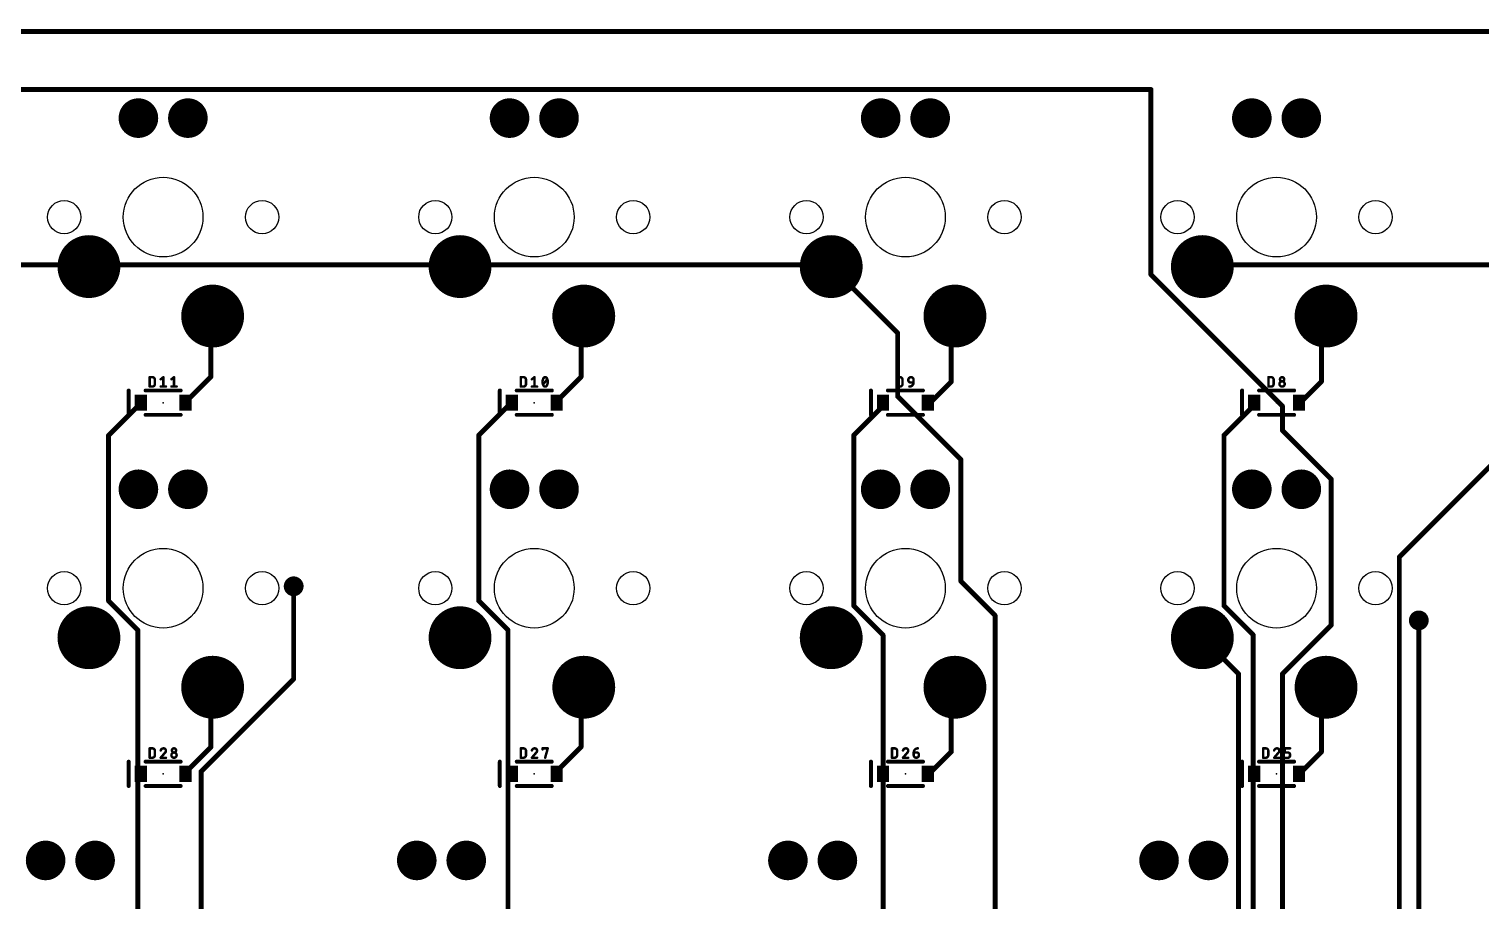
# Model space of a CAD drawing. Extents: x -10 to 314, y -10 to 86.
# Drawn here: x 107.4 to 181.9, y 41.1 to 85.9 of the extents above; entities that cross this region are included whole.
import ezdxf

# ---------------------------------------------------------------- set-up
doc = ezdxf.new("R2010")
doc.units = 0
for name, color, linetype in [('1', 12, 'CONTINUOUS'), ('17', 110, 'CONTINUOUS'), ('18', 110, 'CONTINUOUS'), ('20', 31, 'CONTINUOUS'), ('21', 253, 'CONTINUOUS'), ('23', 53, 'CONTINUOUS'), ('25', 253, 'CONTINUOUS')]:
    doc.layers.add(name, color=color, linetype=linetype)

# ---------------------------------------------------------------- blocks, each defined once
blk = doc.blocks.new('RECT')
blk.add_solid([(-0.5, -0.5), (0.5, -0.5), (-0.5, 0.5), (0.5, 0.5)])
blk = doc.blocks.new('ROUNDP')
at = {"const_width": 0.5}
blk.add_lwpolyline([(0, -0.25, 1), (0, 0.25, 1), (0, -0.25)], format="xyb", dxfattribs=at)
blk = doc.blocks.new('ROUNDV')
at = {"const_width": 0.5}
blk.add_lwpolyline([(0, -0.25, 1), (0, 0.25, 1), (0, -0.25)], format="xyb", dxfattribs=at)

msp = doc.modelspace()

# ---------------------------------------------------------------- linework, layer by layer
at = {"layer": '1', "const_width": 0.254}
for points in [[(-4.7625, 85.725), (309.5625, 85.725)], [(165, 82.75), (13.5, 82.75)], [(165, 73.25), (165, 82.75)], [(91.5, 73.75), (110.25, 73.75)], [(110.25, 73.75), (110.49, 73.66)], [(110.5, 73.75), (110.49, 73.66)], [(129.5, 73.75), (110.5, 73.75)], [(129.5, 73.75), (129.54, 73.66)], [(129.75, 73.75), (129.54, 73.66)], [(148.5, 73.75), (129.75, 73.75)], [(148.5, 73.75), (148.59, 73.66)], [(148.59, 73.66), (152, 70.25)], [(167.75, 73.75), (167.64, 73.66)], [(186.5, 73.75), (167.75, 73.75)], [(177.75, 58.75), (193, 74)], [(171.75, 66.5), (165, 73.25)], [(116.75, 71), (116.84, 71.12)], [(116.75, 71), (116.75, 68)], [(135.75, 71), (135.89, 71.12)], [(135.75, 71), (135.75, 68)], [(154.75, 71), (154.94, 71.12)], [(154.75, 71), (154.75, 67.75)], [(173.75, 71), (173.99, 71.12)], [(173.75, 71), (173.75, 67.75)], [(152, 70.25), (152, 67)], [(116.75, 68), (115.5, 66.75)], [(135.75, 68), (134.5, 66.75)], [(154.75, 67.75), (153.75, 66.75)], [(173.75, 67.75), (172.75, 66.75)], [(152, 67), (155.25, 63.75)], [(111.5, 65), (113, 66.5)], [(113, 66.5), (113.15, 66.675)], [(115.5, 66.75), (115.45, 66.675)], [(130.5, 65), (132, 66.5)], [(132, 66.5), (132.2, 66.675)], [(134.5, 66.75), (134.5, 66.675)], [(149.75, 65), (151.25, 66.5)], [(151.25, 66.5), (151.25, 66.675)], [(153.75, 66.75), (153.55, 66.675)], [(168.75, 65), (170.25, 66.5)], [(170.25, 66.5), (170.3, 66.675)], [(171.75, 65.25), (171.75, 66.5)], [(172.75, 66.75), (172.6, 66.675)], [(111.5, 56.5), (111.5, 65)], [(130.5, 56.5), (130.5, 65)], [(149.75, 56.25), (149.75, 65)], [(168.75, 56.25), (168.75, 65)], [(174.25, 62.75), (171.75, 65.25)], [(155.25, 63.75), (155.25, 57.5)], [(174.25, 55.25), (174.25, 62.75)], [(177.75, 39.25), (177.75, 58.75)], [(155.25, 57.5), (157, 55.75)], [(121, 57.25), (121, 52.5)], [(113, 55), (111.5, 56.5)], [(132, 55), (130.5, 56.5)], [(151.25, 54.75), (149.75, 56.25)], [(170.25, 54.75), (168.75, 56.25)], [(157, 55.75), (157, 29.75)], [(171.75, 52.75), (174.25, 55.25)], [(178.75, 35.5), (178.75, 55.5)], [(113, 47.75), (113, 55)], [(132, 47.75), (132, 55)], [(151.25, 47.625), (151.25, 54.75)], [(167.64, 54.61), (169.5, 52.75)], [(170.25, 47.75), (170.25, 54.75)], [(121, 52.5), (116.25, 47.75)], [(116.75, 52), (116.84, 52.07)], [(135.75, 52), (135.89, 52.07)], [(154.75, 52), (154.94, 52.07)], [(169.5, 52.75), (169.5, 37.5)], [(171.75, 40), (171.75, 52.75)], [(173.75, 52), (173.99, 52.07)], [(116.75, 52), (116.75, 49)], [(135.75, 52), (135.75, 49)], [(154.75, 52), (154.75, 48.75)], [(173.75, 52), (173.75, 48.75)], [(116.75, 49), (115.5, 47.75)], [(135.75, 49), (134.5, 47.75)], [(154.75, 48.75), (153.75, 47.75)], [(173.75, 48.75), (172.75, 47.75)], [(113, 47.75), (113.15, 47.625)], [(113, 47.5), (113.15, 47.625)], [(115.5, 47.75), (115.45, 47.625)], [(116.25, 47.75), (116.25, 22.75)], [(132, 47.75), (132.2, 47.625)], [(132, 47.5), (132.2, 47.625)], [(134.5, 47.75), (134.5, 47.625)], [(151.25, 47.625), (151.25, 38.25)], [(153.75, 47.75), (153.55, 47.625)], [(170.25, 47.75), (170.3, 47.625)], [(170.25, 47.5), (170.3, 47.625)], [(172.75, 47.75), (172.6, 47.625)], [(113, 47.5), (113, 38)], [(132, 47.5), (132, 38)], [(170.25, 37), (170.25, 47.5)]]:
    msp.add_lwpolyline(points, dxfattribs=at)
at = {"layer": '1', "const_width": 0.127}
for points in [[(165.0635, 82.75, 1), (164.9365, 82.75)], [(165, 82.6865, 1), (165, 82.8135)], [(110.2723, 73.8095, 1), (110.2277, 73.6905)], [(110.25, 73.6865, 1), (110.25, 73.8135)], [(110.5, 73.8135, 1), (110.5, 73.6865)], [(110.5631, 73.743, 1), (110.4369, 73.757)], [(110.4677, 73.6005, 1), (110.5123, 73.7195)], [(129.558, 73.7758, 1), (129.442, 73.7242)], [(129.515, 73.7184, 1), (129.565, 73.6016)], [(129.5, 73.6865, 1), (129.5, 73.8135)], [(129.75, 73.8135, 1), (129.75, 73.6865)], [(129.775, 73.6916, 1), (129.725, 73.8084)], [(148.5449, 73.7949, 1), (148.4551, 73.7051)], [(148.5, 73.6865, 1), (148.5, 73.8135)], [(148.6349, 73.7049, 1), (148.5451, 73.6151)], [(167.75, 73.8135, 1), (167.75, 73.6865)], [(167.7902, 73.7009, 1), (167.7098, 73.7991)], [(110.4269, 73.667, 1), (110.5531, 73.653)], [(129.482, 73.6342, 1), (129.598, 73.6858)], [(148.5451, 73.6151, 1), (148.6349, 73.7049)], [(165.0449, 73.2949, 1), (164.9551, 73.2051)], [(164.9365, 73.25, 1), (165.0635, 73.25)], [(167.5998, 73.7091, 1), (167.6802, 73.6109)], [(116.8135, 71, 1), (116.6865, 71)], [(116.6992, 71.0381, 1), (116.8008, 70.9619)], [(116.8908, 71.0819, 1), (116.7892, 71.1581)], [(135.8135, 71, 1), (135.6865, 71)], [(135.7087, 71.0482, 1), (135.7913, 70.9518)], [(135.9313, 71.0718, 1), (135.8487, 71.1682)], [(154.8135, 71, 1), (154.6865, 71)], [(154.7161, 71.0537, 1), (154.7839, 70.9463)], [(154.9739, 71.0663, 1), (154.9061, 71.1737)], [(173.8135, 71, 1), (173.6865, 71)], [(173.7216, 71.0568, 1), (173.7784, 70.9432)], [(174.0184, 71.0632, 1), (173.9616, 71.1768)], [(152.0635, 70.25, 1), (151.9365, 70.25)], [(151.9551, 70.2051, 1), (152.0449, 70.2949)], [(116.6865, 68, 1), (116.8135, 68)], [(116.7949, 67.9551, 1), (116.7051, 68.0449)], [(135.6865, 68, 1), (135.8135, 68)], [(135.7949, 67.9551, 1), (135.7051, 68.0449)], [(154.7949, 67.7051, 1), (154.7051, 67.7949)], [(173.7949, 67.7051, 1), (173.7051, 67.7949)], [(152.0449, 67.0449, 1), (151.9551, 66.9551)], [(154.6865, 67.75, 1), (154.8135, 67.75)], [(173.6865, 67.75, 1), (173.8135, 67.75)], [(112.9518, 66.5413, 1), (113.0482, 66.4587)], [(113.0449, 66.4551, 1), (112.9551, 66.5449)], [(113.1982, 66.6337, 1), (113.1018, 66.7163)], [(115.3972, 66.7102, 1), (115.5028, 66.6398)], [(115.4551, 66.7949, 1), (115.5449, 66.7051)], [(115.5528, 66.7148, 1), (115.4472, 66.7852)], [(131.9582, 66.5478, 1), (132.0418, 66.4522)], [(132.0449, 66.4551, 1), (131.9551, 66.5449)], [(132.2418, 66.6272, 1), (132.1582, 66.7228)], [(134.5635, 66.75, 1), (134.4365, 66.75)], [(134.4551, 66.7949, 1), (134.5449, 66.7051)], [(134.4365, 66.675, 1), (134.5635, 66.675)], [(151.3135, 66.675, 1), (151.1865, 66.675)], [(151.1865, 66.5, 1), (151.3135, 66.5)], [(151.2949, 66.4551, 1), (151.2051, 66.5449)], [(151.9365, 67, 1), (152.0635, 67)], [(153.5277, 66.7345, 1), (153.5723, 66.6155)], [(153.7051, 66.7949, 1), (153.7949, 66.7051)], [(153.7723, 66.6905, 1), (153.7277, 66.8095)], [(170.1889, 66.5174, 1), (170.3111, 66.4826)], [(170.2949, 66.4551, 1), (170.2051, 66.5449)], [(170.3611, 66.6576, 1), (170.2389, 66.6924)], [(171.8135, 66.5, 1), (171.6865, 66.5)], [(171.7051, 66.4551, 1), (171.7949, 66.5449)], [(172.5716, 66.7318, 1), (172.6284, 66.6182)], [(172.7051, 66.7949, 1), (172.7949, 66.7051)], [(172.7784, 66.6932, 1), (172.7216, 66.8068)], [(111.5635, 65, 1), (111.4365, 65)], [(111.4551, 65.0449, 1), (111.5449, 64.9551)], [(130.5635, 65, 1), (130.4365, 65)], [(130.4551, 65.0449, 1), (130.5449, 64.9551)], [(149.8135, 65, 1), (149.6865, 65)], [(149.7051, 65.0449, 1), (149.7949, 64.9551)], [(168.8135, 65, 1), (168.6865, 65)], [(168.7051, 65.0449, 1), (168.7949, 64.9551)], [(171.7949, 65.2949, 1), (171.7051, 65.2051)], [(171.6865, 65.25, 1), (171.8135, 65.25)], [(155.3135, 63.75, 1), (155.1865, 63.75)], [(155.2051, 63.7051, 1), (155.2949, 63.7949)], [(174.3135, 62.75, 1), (174.1865, 62.75)], [(174.2051, 62.7051, 1), (174.2949, 62.7949)], [(177.8135, 58.75, 1), (177.6865, 58.75)], [(177.7051, 58.7949, 1), (177.7949, 58.7051)], [(155.2949, 57.5449, 1), (155.2051, 57.4551)], [(155.1865, 57.5, 1), (155.3135, 57.5)], [(121.0635, 57.25, 1), (120.9365, 57.25)], [(111.5449, 56.5449, 1), (111.4551, 56.4551)], [(111.4365, 56.5, 1), (111.5635, 56.5)], [(130.5449, 56.5449, 1), (130.4551, 56.4551)], [(130.4365, 56.5, 1), (130.5635, 56.5)], [(149.7949, 56.2949, 1), (149.7051, 56.2051)], [(149.6865, 56.25, 1), (149.8135, 56.25)], [(168.7949, 56.2949, 1), (168.7051, 56.2051)], [(168.6865, 56.25, 1), (168.8135, 56.25)], [(157.0635, 55.75, 1), (156.9365, 55.75)], [(156.9551, 55.7051, 1), (157.0449, 55.7949)], [(174.1865, 55.25, 1), (174.3135, 55.25)], [(174.2949, 55.2051, 1), (174.2051, 55.2949)], [(178.8135, 55.5, 1), (178.6865, 55.5)], [(113.0635, 55, 1), (112.9365, 55)], [(112.9551, 54.9551, 1), (113.0449, 55.0449)], [(132.0635, 55, 1), (131.9365, 55)], [(131.9551, 54.9551, 1), (132.0449, 55.0449)], [(151.3135, 54.75, 1), (151.1865, 54.75)], [(151.2051, 54.7051, 1), (151.2949, 54.7949)], [(167.6849, 54.6549, 1), (167.5951, 54.5651)], [(170.3135, 54.75, 1), (170.1865, 54.75)], [(170.2051, 54.7051, 1), (170.2949, 54.7949)], [(116.879, 52.0199, 1), (116.801, 52.1201)], [(120.9365, 52.5, 1), (121.0635, 52.5)], [(121.0449, 52.4551, 1), (120.9551, 52.5449)], [(135.9184, 52.0132, 1), (135.8616, 52.1268)], [(154.962, 52.0104, 1), (154.918, 52.1296)], [(169.5635, 52.75, 1), (169.4365, 52.75)], [(169.4551, 52.7051, 1), (169.5449, 52.7949)], [(171.8135, 52.75, 1), (171.6865, 52.75)], [(171.7051, 52.7949, 1), (171.7949, 52.7051)], [(174.0078, 52.009, 1), (173.9722, 52.131)], [(116.8135, 52, 1), (116.6865, 52)], [(116.711, 52.0501, 1), (116.789, 51.9499)], [(135.8135, 52, 1), (135.6865, 52)], [(135.7216, 52.0568, 1), (135.7784, 51.9432)], [(154.8135, 52, 1), (154.6865, 52)], [(154.728, 52.0596, 1), (154.772, 51.9404)], [(173.8135, 52, 1), (173.6865, 52)], [(173.7322, 52.061, 1), (173.7678, 51.939)], [(116.6865, 49, 1), (116.8135, 49)], [(116.7949, 48.9551, 1), (116.7051, 49.0449)], [(135.6865, 49, 1), (135.8135, 49)], [(135.7949, 48.9551, 1), (135.7051, 49.0449)], [(154.6865, 48.75, 1), (154.8135, 48.75)], [(154.7949, 48.7051, 1), (154.7051, 48.7949)], [(173.6865, 48.75, 1), (173.8135, 48.75)], [(173.7949, 48.7051, 1), (173.7051, 48.7949)], [(113.0407, 47.7988, 1), (112.9593, 47.7012)], [(112.9365, 47.75, 1), (113.0635, 47.75)], [(113.1907, 47.5762, 1), (113.1093, 47.6738)], [(113.1093, 47.5762, 1), (113.1907, 47.6738)], [(115.391, 47.6486, 1), (115.509, 47.6014)], [(115.4551, 47.7949, 1), (115.5449, 47.7051)], [(115.559, 47.7264, 1), (115.441, 47.7736)], [(116.3135, 47.75, 1), (116.1865, 47.75)], [(116.2051, 47.7949, 1), (116.2949, 47.7051)], [(132.0337, 47.8038, 1), (131.9663, 47.6962)], [(131.9365, 47.75, 1), (132.0635, 47.75)], [(132.2337, 47.5712, 1), (132.1663, 47.6788)], [(132.1663, 47.5712, 1), (132.2337, 47.6788)], [(134.5635, 47.75, 1), (134.4365, 47.75)], [(134.4551, 47.7949, 1), (134.5449, 47.7051)], [(151.3135, 47.625, 1), (151.1865, 47.625)], [(153.5163, 47.6788, 1), (153.5837, 47.5712)], [(153.7051, 47.7949, 1), (153.7949, 47.7051)], [(153.7837, 47.6962, 1), (153.7163, 47.8038)], [(170.309, 47.7736, 1), (170.191, 47.7264)], [(170.1865, 47.75, 1), (170.3135, 47.75)], [(170.359, 47.6014, 1), (170.241, 47.6486)], [(170.241, 47.6014, 1), (170.359, 47.6486)], [(172.5593, 47.6738, 1), (172.6407, 47.5762)], [(172.7051, 47.7949, 1), (172.7949, 47.7051)], [(172.7907, 47.7012, 1), (172.7093, 47.7988)], [(113.0635, 47.5, 1), (112.9365, 47.5)], [(112.9593, 47.5488, 1), (113.0407, 47.4512)], [(132.0635, 47.5, 1), (131.9365, 47.5)], [(131.9663, 47.5538, 1), (132.0337, 47.4462)], [(134.4365, 47.625, 1), (134.5635, 47.625)], [(151.1865, 47.625, 1), (151.3135, 47.625)], [(170.3135, 47.5, 1), (170.1865, 47.5)], [(170.191, 47.5236, 1), (170.309, 47.4764)]]:
    msp.add_lwpolyline(points, format="xyb", dxfattribs=at)
at = {"layer": '20', "const_width": 0.1524}
msp.add_lwpolyline([(309.5625, 85.725), (-4.7625, 85.725)], dxfattribs=at)
at = {"layer": '20'}
for centre, radius in [((114.3, 76.2), 2.0447), ((133.35, 76.2), 2.0447), ((152.4, 76.2), 2.0447), ((171.45, 76.2), 2.0447), ((109.22, 76.2), 0.8534), ((119.38, 76.2), 0.8534), ((128.27, 76.2), 0.8534), ((138.43, 76.2), 0.8534), ((147.32, 76.2), 0.8534), ((157.48, 76.2), 0.8534), ((166.37, 76.2), 0.8534), ((176.53, 76.2), 0.8534), ((114.3, 57.15), 2.0447), ((133.35, 57.15), 2.0447), ((152.4, 57.15), 2.0447), ((171.45, 57.15), 2.0447), ((109.22, 57.15), 0.8534), ((119.38, 57.15), 0.8534), ((128.27, 57.15), 0.8534), ((138.43, 57.15), 0.8534), ((147.32, 57.15), 0.8534), ((157.48, 57.15), 0.8534), ((166.37, 57.15), 0.8534), ((176.53, 57.15), 0.8534)]:
    msp.add_circle(centre, radius, dxfattribs=at)
at = {"layer": '21', "const_width": 0.2032}
for points in [[(112.53, 67.3), (112.53, 66.05)], [(113.4, 67.3), (115.2, 67.3)], [(131.58, 67.3), (131.58, 66.05)], [(132.45, 67.3), (134.25, 67.3)], [(150.63, 67.3), (150.63, 66.05)], [(151.5, 67.3), (153.3, 67.3)], [(169.68, 67.3), (169.68, 66.05)], [(170.55, 67.3), (172.35, 67.3)], [(113.4, 66.05), (115.2, 66.05)], [(132.45, 66.05), (134.25, 66.05)], [(151.5, 66.05), (153.3, 66.05)], [(170.55, 66.05), (172.35, 66.05)], [(112.53, 48.25), (112.53, 47)], [(113.4, 48.25), (115.2, 48.25)], [(131.58, 48.25), (131.58, 47)], [(132.45, 48.25), (134.25, 48.25)], [(150.63, 48.25), (150.63, 47)], [(151.5, 48.25), (153.3, 48.25)], [(169.68, 48.25), (169.68, 47)], [(170.55, 48.25), (172.35, 48.25)], [(113.4, 47), (115.2, 47)], [(132.45, 47), (134.25, 47)], [(151.5, 47), (153.3, 47)], [(170.55, 47), (172.35, 47)]]:
    msp.add_lwpolyline(points, dxfattribs=at)
at = {"layer": '21', "const_width": 0.1016}
for points in [[(112.5808, 67.3, 1), (112.4792, 67.3)], [(113.4, 67.3508, 1), (113.4, 67.2492)], [(115.2, 67.2492, 1), (115.2, 67.3508)], [(131.6308, 67.3, 1), (131.5292, 67.3)], [(132.45, 67.3508, 1), (132.45, 67.2492)], [(134.25, 67.2492, 1), (134.25, 67.3508)], [(150.6808, 67.3, 1), (150.5792, 67.3)], [(151.5, 67.3508, 1), (151.5, 67.2492)], [(153.3, 67.2492, 1), (153.3, 67.3508)], [(169.7308, 67.3, 1), (169.6292, 67.3)], [(170.55, 67.3508, 1), (170.55, 67.2492)], [(172.35, 67.2492, 1), (172.35, 67.3508)], [(112.4792, 66.05, 1), (112.5808, 66.05)], [(113.4, 66.1008, 1), (113.4, 65.9992)], [(115.2, 65.9992, 1), (115.2, 66.1008)], [(131.5292, 66.05, 1), (131.6308, 66.05)], [(132.45, 66.1008, 1), (132.45, 65.9992)], [(134.25, 65.9992, 1), (134.25, 66.1008)], [(150.5792, 66.05, 1), (150.6808, 66.05)], [(151.5, 66.1008, 1), (151.5, 65.9992)], [(153.3, 65.9992, 1), (153.3, 66.1008)], [(169.6292, 66.05, 1), (169.7308, 66.05)], [(170.55, 66.1008, 1), (170.55, 65.9992)], [(172.35, 65.9992, 1), (172.35, 66.1008)], [(112.5808, 48.25, 1), (112.4792, 48.25)], [(113.4, 48.3008, 1), (113.4, 48.1992)], [(115.2, 48.1992, 1), (115.2, 48.3008)], [(131.6308, 48.25, 1), (131.5292, 48.25)], [(132.45, 48.3008, 1), (132.45, 48.1992)], [(134.25, 48.1992, 1), (134.25, 48.3008)], [(150.6808, 48.25, 1), (150.5792, 48.25)], [(151.5, 48.3008, 1), (151.5, 48.1992)], [(153.3, 48.1992, 1), (153.3, 48.3008)], [(169.7308, 48.25, 1), (169.6292, 48.25)], [(170.55, 48.3008, 1), (170.55, 48.1992)], [(172.35, 48.1992, 1), (172.35, 48.3008)], [(112.4792, 47, 1), (112.5808, 47)], [(113.4, 47.0508, 1), (113.4, 46.9492)], [(115.2, 46.9492, 1), (115.2, 47.0508)], [(131.5292, 47, 1), (131.6308, 47)], [(132.45, 47.0508, 1), (132.45, 46.9492)], [(134.25, 46.9492, 1), (134.25, 47.0508)], [(150.5792, 47, 1), (150.6808, 47)], [(151.5, 47.0508, 1), (151.5, 46.9492)], [(153.3, 46.9492, 1), (153.3, 47.0508)], [(169.6292, 47, 1), (169.7308, 47)], [(170.55, 47.0508, 1), (170.55, 46.9492)], [(172.35, 46.9492, 1), (172.35, 47.0508)]]:
    msp.add_lwpolyline(points, format="xyb", dxfattribs=at)
at = {"layer": '23'}
for p in [(114.3, 66.675), (133.35, 66.675), (152.4, 66.675), (171.45, 66.675), (114.3, 47.625), (133.35, 47.625), (152.4, 47.625), (171.45, 47.625)]:
    msp.add_point(p, dxfattribs=at)
at = {"layer": '25', "const_width": 0.127}
for points in [[(113.6082, 67.5005), (113.6082, 67.9831)], [(113.6082, 67.9831), (113.7422, 67.9831)], [(113.8763, 67.849), (113.8763, 67.6346)], [(114.1751, 67.8759), (114.3091, 67.9831)], [(114.3091, 67.9831), (114.3091, 67.5005)], [(114.7237, 67.8759), (114.8578, 67.9831)], [(114.8578, 67.9831), (114.8578, 67.5005)], [(132.6582, 67.5005), (132.6582, 67.9831)], [(132.6582, 67.9831), (132.7922, 67.9831)], [(132.9263, 67.849), (132.9263, 67.6346)], [(133.2251, 67.8759), (133.3591, 67.9831)], [(133.3591, 67.9831), (133.3591, 67.5005)], [(133.8005, 67.6077), (134.015, 67.8759)], [(151.9825, 67.5005), (151.9825, 67.9831)], [(151.9825, 67.9831), (152.1165, 67.9831)], [(152.2506, 67.849), (152.2506, 67.6346)], [(152.5494, 67.8222), (152.5494, 67.849)], [(152.8175, 67.849), (152.8175, 67.715)], [(171.0325, 67.5005), (171.0325, 67.9831)], [(171.0325, 67.9831), (171.1665, 67.9831)], [(171.3006, 67.849), (171.3006, 67.6346)], [(113.7422, 67.5005), (113.6082, 67.5005)], [(114.1751, 67.5005), (114.4432, 67.5005)], [(114.7237, 67.5005), (114.9918, 67.5005)], [(132.7922, 67.5005), (132.6582, 67.5005)], [(133.2251, 67.5005), (133.4932, 67.5005)], [(152.1165, 67.5005), (151.9825, 67.5005)], [(152.8175, 67.715), (152.6567, 67.715)], [(171.1665, 67.5005), (171.0325, 67.5005)], [(113.6082, 48.4505), (113.6082, 48.9331)], [(113.6082, 48.9331), (113.7422, 48.9331)], [(113.7422, 48.4505), (113.6082, 48.4505)], [(113.8763, 48.799), (113.8763, 48.5846)], [(114.403, 48.7186), (114.1751, 48.4505)], [(114.1751, 48.4505), (114.4432, 48.4505)], [(132.6582, 48.4505), (132.6582, 48.9331)], [(132.6582, 48.9331), (132.7922, 48.9331)], [(132.7922, 48.4505), (132.6582, 48.4505)], [(132.9263, 48.799), (132.9263, 48.5846)], [(133.453, 48.7186), (133.2251, 48.4505)], [(133.2251, 48.4505), (133.4932, 48.4505)], [(133.7737, 48.8795), (133.7737, 48.9331)], [(133.7737, 48.9331), (134.0418, 48.9331)], [(134.0418, 48.9331), (133.9078, 48.4505)], [(151.7082, 48.4505), (151.7082, 48.9331)], [(151.7082, 48.9331), (151.8422, 48.9331)], [(151.8422, 48.4505), (151.7082, 48.4505)], [(151.9763, 48.799), (151.9763, 48.5846)], [(152.503, 48.7186), (152.2751, 48.4505)], [(152.2751, 48.4505), (152.5432, 48.4505)], [(152.8237, 48.7186), (152.9846, 48.7186)], [(152.8237, 48.5846), (152.8237, 48.7186)], [(153.0918, 48.6114), (153.0918, 48.5846)], [(170.7582, 48.4505), (170.7582, 48.9331)], [(170.7582, 48.9331), (170.8922, 48.9331)], [(170.8922, 48.4505), (170.7582, 48.4505)], [(171.0263, 48.799), (171.0263, 48.5846)], [(171.553, 48.7186), (171.3251, 48.4505)], [(171.3251, 48.4505), (171.5932, 48.4505)], [(171.8737, 48.7186), (171.8737, 48.9331)], [(171.8737, 48.9331), (172.1418, 48.9331)], [(172.0346, 48.7186), (171.8737, 48.7186)], [(171.8737, 48.4505), (172.0346, 48.4505)], [(172.1418, 48.5577), (172.1418, 48.6114)]]:
    msp.add_lwpolyline(points, dxfattribs=at)
at = {"layer": '25'}
for points, const_width in [([(113.6399, 67.9831, 1), (113.5764, 67.9831)], 0.0635), ([(113.6082, 68.0149, 1), (113.6082, 67.9514)], 0.0635), ([(113.8763, 67.849, 0.4142), (113.7422, 67.9831)], 0.127), ([(113.7422, 68.0149, 1), (113.7422, 67.9514)], 0.0635), ([(113.7422, 67.9514, 1), (113.7422, 68.0149)], 0.0635), ([(113.908, 67.849, 1), (113.8445, 67.849)], 0.0635), ([(113.8445, 67.849, 1), (113.908, 67.849)], 0.0635), ([(114.1553, 67.9006, 1), (114.1949, 67.8511)], 0.0635), ([(114.3409, 67.9831, 1), (114.2774, 67.9831)], 0.0635), ([(114.329, 67.9583, 1), (114.2893, 68.0079)], 0.0635), ([(114.7039, 67.9006, 1), (114.7436, 67.8511)], 0.0635), ([(114.8895, 67.9831, 1), (114.826, 67.9831)], 0.0635), ([(114.8776, 67.9583, 1), (114.8379, 68.0079)], 0.0635), ([(132.6899, 67.9831, 1), (132.6264, 67.9831)], 0.0635), ([(132.6582, 68.0149, 1), (132.6582, 67.9514)], 0.0635), ([(132.9263, 67.849, 0.4142), (132.7922, 67.9831)], 0.127), ([(132.7922, 68.0149, 1), (132.7922, 67.9514)], 0.0635), ([(132.7922, 67.9514, 1), (132.7922, 68.0149)], 0.0635), ([(132.958, 67.849, 1), (132.8945, 67.849)], 0.0635), ([(132.8945, 67.849, 1), (132.958, 67.849)], 0.0635), ([(133.2053, 67.9006, 1), (133.2449, 67.8511)], 0.0635), ([(133.3909, 67.9831, 1), (133.3274, 67.9831)], 0.0635), ([(133.379, 67.9583, 1), (133.3393, 68.0079)], 0.0635), ([(133.8139, 67.9161, 0.1139), (133.7737, 67.7418)], 0.127), ([(133.9078, 67.9831, 0.3205), (133.8139, 67.9161)], 0.127), ([(133.7839, 67.9264, 1), (133.844, 67.9058)], 0.0635), ([(133.8425, 67.9022, 1), (133.7854, 67.93)], 0.0635), ([(134.0016, 67.9161, 0.3205), (133.9078, 67.9831)], 0.127), ([(133.9078, 68.0148, 1), (133.9078, 67.9514)], 0.0635), ([(133.9078, 67.9514, 1), (133.9078, 68.0148)], 0.0635), ([(134.0418, 67.7418, 0.1139), (134.0016, 67.9161)], 0.127), ([(134.0302, 67.93, 1), (133.9731, 67.9022)], 0.0635), ([(133.9716, 67.9058, 1), (134.0317, 67.9264)], 0.0635), ([(134.0398, 67.856, 1), (133.9902, 67.8957)], 0.0635), ([(152.0142, 67.9831, 1), (151.9507, 67.9831)], 0.0635), ([(151.9825, 68.0149, 1), (151.9825, 67.9514)], 0.0635), ([(152.2506, 67.849, 0.4142), (152.1165, 67.9831)], 0.127), ([(152.1165, 68.0149, 1), (152.1165, 67.9514)], 0.0635), ([(152.1165, 67.9514, 1), (152.1165, 68.0149)], 0.0635), ([(152.2823, 67.849, 1), (152.2188, 67.849)], 0.0635), ([(152.2188, 67.849, 1), (152.2823, 67.849)], 0.0635), ([(152.8175, 67.849, 1), (152.5494, 67.849)], 0.127), ([(152.5494, 67.8222, 0.4142), (152.6567, 67.715)], 0.127), ([(152.5812, 67.849, 1), (152.5177, 67.849)], 0.0635), ([(152.5812, 67.8222, 1), (152.5177, 67.8222)], 0.0635), ([(152.5177, 67.849, 1), (152.5812, 67.849)], 0.0635), ([(152.5177, 67.8222, 1), (152.5812, 67.8222)], 0.0635), ([(152.8493, 67.849, 1), (152.7858, 67.849)], 0.0635), ([(152.7858, 67.849, 1), (152.8493, 67.849)], 0.0635), ([(171.0642, 67.9831, 1), (171.0007, 67.9831)], 0.0635), ([(171.0325, 68.0149, 1), (171.0325, 67.9514)], 0.0635), ([(171.3006, 67.849, 0.4142), (171.1665, 67.9831)], 0.127), ([(171.1665, 68.0149, 1), (171.1665, 67.9514)], 0.0635), ([(171.1665, 67.9514, 1), (171.1665, 68.0149)], 0.0635), ([(171.3323, 67.849, 1), (171.2688, 67.849)], 0.0635), ([(171.2688, 67.849, 1), (171.3323, 67.849)], 0.0635), ([(171.8675, 67.6346, 1), (171.5994, 67.6346)], 0.127), ([(171.8407, 67.8759, 1), (171.6262, 67.8759)], 0.127), ([(171.6262, 67.8759, 1), (171.8407, 67.8759)], 0.127), ([(171.658, 67.8759, 1), (171.5945, 67.8759)], 0.0635), ([(171.5945, 67.8759, 1), (171.658, 67.8759)], 0.0635), ([(171.8725, 67.8759, 1), (171.809, 67.8759)], 0.0635), ([(171.809, 67.8759, 1), (171.8725, 67.8759)], 0.0635), ([(113.6082, 67.5323, 1), (113.6082, 67.4688)], 0.0635), ([(113.5764, 67.5005, 1), (113.6399, 67.5005)], 0.0635), ([(113.7422, 67.5005, 0.4142), (113.8763, 67.6346)], 0.127), ([(113.7422, 67.5322, 1), (113.7422, 67.4688)], 0.0635), ([(113.7422, 67.4688, 1), (113.7422, 67.5323)], 0.0635), ([(113.908, 67.6346, 1), (113.8445, 67.6346)], 0.0635), ([(113.8445, 67.6346, 1), (113.908, 67.6346)], 0.0635), ([(114.1751, 67.5323, 1), (114.1751, 67.4688)], 0.0635), ([(114.2774, 67.5005, 1), (114.3409, 67.5005)], 0.0635), ([(114.4432, 67.4688, 1), (114.4432, 67.5323)], 0.0635), ([(114.7237, 67.5323, 1), (114.7237, 67.4688)], 0.0635), ([(114.826, 67.5005, 1), (114.8895, 67.5005)], 0.0635), ([(114.9918, 67.4688, 1), (114.9918, 67.5323)], 0.0635), ([(132.6582, 67.5323, 1), (132.6582, 67.4688)], 0.0635), ([(132.6264, 67.5005, 1), (132.6899, 67.5005)], 0.0635), ([(132.7922, 67.5005, 0.4142), (132.9263, 67.6346)], 0.127), ([(132.7922, 67.5322, 1), (132.7922, 67.4688)], 0.0635), ([(132.7922, 67.4688, 1), (132.7922, 67.5323)], 0.0635), ([(132.958, 67.6346, 1), (132.8945, 67.6346)], 0.0635), ([(132.8945, 67.6346, 1), (132.958, 67.6346)], 0.0635), ([(133.2251, 67.5323, 1), (133.2251, 67.4688)], 0.0635), ([(133.3274, 67.5005, 1), (133.3909, 67.5005)], 0.0635), ([(133.4932, 67.4688, 1), (133.4932, 67.5323)], 0.0635), ([(133.7737, 67.7418, 0.1139), (133.8139, 67.5675)], 0.127), ([(133.8055, 67.7418, 1), (133.742, 67.7418)], 0.0635), ([(133.742, 67.7418, 1), (133.8055, 67.7418)], 0.0635), ([(133.7757, 67.6276, 1), (133.8253, 67.5879)], 0.0635), ([(133.8139, 67.5675, 0.3205), (133.9078, 67.5005)], 0.127), ([(133.844, 67.5778, 1), (133.7839, 67.5572)], 0.0635), ([(133.7854, 67.5536, 1), (133.8425, 67.5814)], 0.0635), ([(133.9078, 67.5005, 0.3205), (134.0016, 67.5675)], 0.127), ([(133.9078, 67.5322, 1), (133.9078, 67.4688)], 0.0635), ([(133.9078, 67.4688, 1), (133.9078, 67.5322)], 0.0635), ([(134.0016, 67.5675, 0.1139), (134.0418, 67.7418)], 0.127), ([(133.9731, 67.5814, 1), (134.0302, 67.5536)], 0.0635), ([(134.0317, 67.5572, 1), (133.9716, 67.5778)], 0.0635), ([(134.0736, 67.7418, 1), (134.0101, 67.7418)], 0.0635), ([(134.0101, 67.7418, 1), (134.0736, 67.7418)], 0.0635), ([(151.9825, 67.5323, 1), (151.9825, 67.4688)], 0.0635), ([(151.9507, 67.5005, 1), (152.0142, 67.5005)], 0.0635), ([(152.1165, 67.5005, 0.4142), (152.2506, 67.6346)], 0.127), ([(152.1165, 67.5322, 1), (152.1165, 67.4688)], 0.0635), ([(152.1165, 67.4688, 1), (152.1165, 67.5323)], 0.0635), ([(152.2823, 67.6346, 1), (152.2188, 67.6346)], 0.0635), ([(152.2188, 67.6346, 1), (152.2823, 67.6346)], 0.0635), ([(152.603, 67.5005, 0.4142), (152.8175, 67.715)], 0.127), ([(152.603, 67.5323, 1), (152.603, 67.4688)], 0.0635), ([(152.6567, 67.7467, 1), (152.6567, 67.6832)], 0.0635), ([(152.6567, 67.6832, 1), (152.6567, 67.7467)], 0.0635), ([(152.8493, 67.715, 1), (152.7858, 67.715)], 0.0635), ([(152.7858, 67.715, 1), (152.8493, 67.715)], 0.0635), ([(152.8175, 67.6832, 1), (152.8175, 67.7467)], 0.0635), ([(171.0325, 67.5323, 1), (171.0325, 67.4688)], 0.0635), ([(171.0007, 67.5005, 1), (171.0642, 67.5005)], 0.0635), ([(171.1665, 67.5005, 0.4142), (171.3006, 67.6346)], 0.127), ([(171.1665, 67.5322, 1), (171.1665, 67.4688)], 0.0635), ([(171.1665, 67.4688, 1), (171.1665, 67.5323)], 0.0635), ([(171.3323, 67.6346, 1), (171.2688, 67.6346)], 0.0635), ([(171.2688, 67.6346, 1), (171.3323, 67.6346)], 0.0635), ([(171.5994, 67.6346, 1), (171.8675, 67.6346)], 0.127), ([(171.6312, 67.6346, 1), (171.5677, 67.6346)], 0.0635), ([(171.5677, 67.6346, 1), (171.6312, 67.6346)], 0.0635), ([(171.8993, 67.6346, 1), (171.8358, 67.6346)], 0.0635), ([(171.8358, 67.6346, 1), (171.8993, 67.6346)], 0.0635), ([(113.6082, 48.9649, 1), (113.6082, 48.9014)], 0.0635), ([(113.6399, 48.9331, 1), (113.5764, 48.9331)], 0.0635), ([(113.6082, 48.4823, 1), (113.6082, 48.4188)], 0.0635), ([(113.5764, 48.4505, 1), (113.6399, 48.4505)], 0.0635), ([(113.7422, 48.9649, 1), (113.7422, 48.9014)], 0.0635), ([(113.8763, 48.799, 0.4142), (113.7422, 48.9331)], 0.127), ([(113.7422, 48.4505, 0.4142), (113.8763, 48.5846)], 0.127), ([(113.7422, 48.4822, 1), (113.7422, 48.4188)], 0.0635), ([(113.7422, 48.9014, 1), (113.7422, 48.9649)], 0.0635), ([(113.7422, 48.4188, 1), (113.7422, 48.4823)], 0.0635), ([(113.908, 48.799, 1), (113.8445, 48.799)], 0.0635), ([(113.8445, 48.799, 1), (113.908, 48.799)], 0.0635), ([(113.908, 48.5846, 1), (113.8445, 48.5846)], 0.0635), ([(113.8445, 48.5846, 1), (113.908, 48.5846)], 0.0635), ([(114.3226, 48.9331, 0.3252), (114.1751, 48.8259)], 0.127), ([(114.1449, 48.8356, 1), (114.2053, 48.8161)], 0.0635), ([(114.1751, 48.4823, 1), (114.1751, 48.4188)], 0.0635), ([(114.1509, 48.4711, 1), (114.1993, 48.4299)], 0.0635), ([(114.4432, 48.8124, 0.4142), (114.3226, 48.9331)], 0.127), ([(114.3226, 48.9648, 1), (114.3226, 48.9013)], 0.0635), ([(114.3226, 48.9014, 1), (114.3225, 48.9648)], 0.0635), ([(114.403, 48.7186, 0.2053), (114.4432, 48.8124)], 0.127), ([(114.3811, 48.7416, 1), (114.4249, 48.6956)], 0.0635), ([(114.4272, 48.698, 1), (114.3788, 48.7392)], 0.0635), ([(114.4749, 48.8124, 1), (114.4115, 48.8124)], 0.0635), ([(114.4115, 48.8124, 1), (114.475, 48.8124)], 0.0635), ([(114.4432, 48.4188, 1), (114.4432, 48.4823)], 0.0635), ([(114.9918, 48.5846, 1), (114.7237, 48.5846)], 0.127), ([(114.7237, 48.5846, 1), (114.9918, 48.5846)], 0.127), ([(114.7555, 48.5846, 1), (114.692, 48.5846)], 0.0635), ([(114.692, 48.5846, 1), (114.7555, 48.5846)], 0.0635), ([(114.965, 48.8259, 1), (114.7505, 48.8259)], 0.127), ([(114.7505, 48.8259, 1), (114.965, 48.8259)], 0.127), ([(114.7823, 48.8259, 1), (114.7188, 48.8259)], 0.0635), ([(114.7188, 48.8259, 1), (114.7823, 48.8259)], 0.0635), ([(114.9968, 48.8259, 1), (114.9333, 48.8259)], 0.0635), ([(114.9333, 48.8259, 1), (114.9968, 48.8259)], 0.0635), ([(115.0236, 48.5846, 1), (114.9601, 48.5846)], 0.0635), ([(114.9601, 48.5846, 1), (115.0236, 48.5846)], 0.0635), ([(132.6582, 48.9649, 1), (132.6582, 48.9014)], 0.0635), ([(132.6899, 48.9331, 1), (132.6264, 48.9331)], 0.0635), ([(132.6582, 48.4823, 1), (132.6582, 48.4188)], 0.0635), ([(132.6264, 48.4505, 1), (132.6899, 48.4505)], 0.0635), ([(132.7922, 48.9649, 1), (132.7922, 48.9014)], 0.0635), ([(132.9263, 48.799, 0.4142), (132.7922, 48.9331)], 0.127), ([(132.7922, 48.4505, 0.4142), (132.9263, 48.5846)], 0.127), ([(132.7922, 48.4822, 1), (132.7922, 48.4188)], 0.0635), ([(132.7922, 48.9014, 1), (132.7922, 48.9649)], 0.0635), ([(132.7922, 48.4188, 1), (132.7922, 48.4823)], 0.0635), ([(132.958, 48.799, 1), (132.8945, 48.799)], 0.0635), ([(132.8945, 48.799, 1), (132.958, 48.799)], 0.0635), ([(132.958, 48.5846, 1), (132.8945, 48.5846)], 0.0635), ([(132.8945, 48.5846, 1), (132.958, 48.5846)], 0.0635), ([(133.3726, 48.9331, 0.3252), (133.2251, 48.8259)], 0.127), ([(133.1949, 48.8356, 1), (133.2553, 48.8161)], 0.0635), ([(133.2251, 48.4823, 1), (133.2251, 48.4188)], 0.0635), ([(133.2009, 48.4711, 1), (133.2493, 48.4299)], 0.0635), ([(133.4932, 48.8124, 0.4142), (133.3726, 48.9331)], 0.127), ([(133.3726, 48.9648, 1), (133.3726, 48.9013)], 0.0635), ([(133.3726, 48.9014, 1), (133.3725, 48.9648)], 0.0635), ([(133.453, 48.7186, 0.2053), (133.4932, 48.8124)], 0.127), ([(133.4311, 48.7416, 1), (133.4749, 48.6956)], 0.0635), ([(133.4772, 48.698, 1), (133.4288, 48.7392)], 0.0635), ([(133.5249, 48.8124, 1), (133.4615, 48.8124)], 0.0635), ([(133.4615, 48.8124, 1), (133.5249, 48.8124)], 0.0635), ([(133.4932, 48.4188, 1), (133.4932, 48.4823)], 0.0635), ([(133.7737, 48.9649, 1), (133.7737, 48.9014)], 0.0635), ([(133.8055, 48.9331, 1), (133.742, 48.9331)], 0.0635), ([(133.742, 48.8795, 1), (133.8055, 48.8795)], 0.0635), ([(133.8772, 48.459, 1), (133.9384, 48.442)], 0.0635), ([(134.0724, 48.9246, 1), (134.0112, 48.9416)], 0.0635), ([(134.0418, 48.9014, 1), (134.0418, 48.9649)], 0.0635), ([(151.7082, 48.9649, 1), (151.7082, 48.9014)], 0.0635), ([(151.7399, 48.9331, 1), (151.6764, 48.9331)], 0.0635), ([(151.7082, 48.4823, 1), (151.7082, 48.4188)], 0.0635), ([(151.6764, 48.4505, 1), (151.7399, 48.4505)], 0.0635), ([(151.8422, 48.9649, 1), (151.8422, 48.9014)], 0.0635), ([(151.9763, 48.799, 0.4142), (151.8422, 48.9331)], 0.127), ([(151.8422, 48.4505, 0.4142), (151.9763, 48.5846)], 0.127), ([(151.8422, 48.4822, 1), (151.8422, 48.4188)], 0.0635), ([(151.8422, 48.9014, 1), (151.8422, 48.9649)], 0.0635), ([(151.8422, 48.4188, 1), (151.8422, 48.4823)], 0.0635), ([(152.008, 48.799, 1), (151.9445, 48.799)], 0.0635), ([(151.9445, 48.799, 1), (152.008, 48.799)], 0.0635), ([(152.008, 48.5846, 1), (151.9445, 48.5846)], 0.0635), ([(151.9445, 48.5846, 1), (152.008, 48.5846)], 0.0635), ([(152.4226, 48.9331, 0.3252), (152.2751, 48.8259)], 0.127), ([(152.2449, 48.8356, 1), (152.3053, 48.8161)], 0.0635), ([(152.2751, 48.4823, 1), (152.2751, 48.4188)], 0.0635), ([(152.2509, 48.4711, 1), (152.2993, 48.4299)], 0.0635), ([(152.5432, 48.8124, 0.4142), (152.4226, 48.9331)], 0.127), ([(152.4226, 48.9648, 1), (152.4226, 48.9013)], 0.0635), ([(152.4226, 48.9014, 1), (152.4225, 48.9648)], 0.0635), ([(152.503, 48.7186, 0.2053), (152.5432, 48.8124)], 0.127), ([(152.4811, 48.7416, 1), (152.5249, 48.6956)], 0.0635), ([(152.5272, 48.698, 1), (152.4788, 48.7392)], 0.0635), ([(152.5749, 48.8124, 1), (152.5115, 48.8124)], 0.0635), ([(152.5115, 48.8124, 1), (152.575, 48.8124)], 0.0635), ([(152.5432, 48.4188, 1), (152.5432, 48.4823)], 0.0635), ([(153.0382, 48.9331, 0.4142), (152.8237, 48.7186)], 0.127), ([(152.8237, 48.7504, 1), (152.8237, 48.6869)], 0.0635), ([(152.8237, 48.5846, 1), (153.0918, 48.5846)], 0.127), ([(152.8555, 48.7186, 1), (152.792, 48.7186)], 0.0635), ([(152.792, 48.7186, 1), (152.8555, 48.7186)], 0.0635), ([(152.8555, 48.5846, 1), (152.792, 48.5846)], 0.0635), ([(152.792, 48.5846, 1), (152.8555, 48.5846)], 0.0635), ([(152.9846, 48.7504, 1), (152.9846, 48.6869)], 0.0635), ([(153.0918, 48.6114, 0.4142), (152.9846, 48.7186)], 0.127), ([(152.9846, 48.6869, 1), (152.9846, 48.7504)], 0.0635), ([(153.0382, 48.9014, 1), (153.0382, 48.9648)], 0.0635), ([(153.1236, 48.6114, 1), (153.0601, 48.6114)], 0.0635), ([(153.1236, 48.5846, 1), (153.0601, 48.5846)], 0.0635), ([(153.0601, 48.6114, 1), (153.1236, 48.6114)], 0.0635), ([(153.0601, 48.5846, 1), (153.1236, 48.5846)], 0.0635), ([(170.7582, 48.9649, 1), (170.7582, 48.9014)], 0.0635), ([(170.7899, 48.9331, 1), (170.7264, 48.9331)], 0.0635), ([(170.7582, 48.4823, 1), (170.7582, 48.4188)], 0.0635), ([(170.7264, 48.4505, 1), (170.7899, 48.4505)], 0.0635), ([(170.8922, 48.9649, 1), (170.8922, 48.9014)], 0.0635), ([(171.0263, 48.799, 0.4142), (170.8922, 48.9331)], 0.127), ([(170.8922, 48.4505, 0.4142), (171.0263, 48.5846)], 0.127), ([(170.8922, 48.4822, 1), (170.8922, 48.4188)], 0.0635), ([(170.8922, 48.9014, 1), (170.8922, 48.9649)], 0.0635), ([(170.8922, 48.4188, 1), (170.8922, 48.4823)], 0.0635), ([(171.058, 48.799, 1), (170.9945, 48.799)], 0.0635), ([(170.9945, 48.799, 1), (171.058, 48.799)], 0.0635), ([(171.058, 48.5846, 1), (170.9945, 48.5846)], 0.0635), ([(170.9945, 48.5846, 1), (171.058, 48.5846)], 0.0635), ([(171.4726, 48.9331, 0.3252), (171.3251, 48.8259)], 0.127), ([(171.2949, 48.8356, 1), (171.3553, 48.8161)], 0.0635), ([(171.3251, 48.4823, 1), (171.3251, 48.4188)], 0.0635), ([(171.3009, 48.4711, 1), (171.3493, 48.4299)], 0.0635), ([(171.5932, 48.8124, 0.4142), (171.4726, 48.9331)], 0.127), ([(171.4726, 48.9648, 1), (171.4726, 48.9013)], 0.0635), ([(171.4726, 48.9014, 1), (171.4725, 48.9648)], 0.0635), ([(171.553, 48.7186, 0.2053), (171.5932, 48.8124)], 0.127), ([(171.5311, 48.7416, 1), (171.5749, 48.6956)], 0.0635), ([(171.5772, 48.698, 1), (171.5288, 48.7392)], 0.0635), ([(171.6249, 48.8124, 1), (171.5615, 48.8124)], 0.0635), ([(171.5615, 48.8124, 1), (171.6249, 48.8124)], 0.0635), ([(171.5932, 48.4188, 1), (171.5932, 48.4823)], 0.0635), ([(171.8737, 48.9649, 1), (171.8737, 48.9014)], 0.0635), ([(171.8737, 48.7504, 1), (171.8737, 48.6869)], 0.0635), ([(171.8737, 48.4823, 1), (171.8737, 48.4188)], 0.0635), ([(171.9055, 48.9331, 1), (171.842, 48.9331)], 0.0635), ([(171.842, 48.7186, 1), (171.9055, 48.7186)], 0.0635), ([(172.0346, 48.7504, 1), (172.0346, 48.6869)], 0.0635), ([(172.1418, 48.6114, 0.4142), (172.0346, 48.7186)], 0.127), ([(172.0346, 48.4505, 0.4142), (172.1418, 48.5577)], 0.127), ([(172.0346, 48.4823, 1), (172.0346, 48.4188)], 0.0635), ([(172.0346, 48.6869, 1), (172.0346, 48.7504)], 0.0635), ([(172.0346, 48.4188, 1), (172.0346, 48.4823)], 0.0635), ([(172.1736, 48.6114, 1), (172.1101, 48.6114)], 0.0635), ([(172.1101, 48.6114, 1), (172.1736, 48.6114)], 0.0635), ([(172.1736, 48.5577, 1), (172.1101, 48.5577)], 0.0635), ([(172.1101, 48.5577, 1), (172.1736, 48.5577)], 0.0635), ([(172.1418, 48.9014, 1), (172.1418, 48.9649)], 0.0635)]:
    msp.add_lwpolyline(points, format="xyb", dxfattribs=dict(at, const_width=const_width))

# ---------------------------------------------------------------- block references
at = {"layer": '1', "xscale": 0.63, "yscale": 0.83}
for p in [(113.15, 66.675), (115.45, 66.675), (132.2, 66.675), (134.5, 66.675), (151.25, 66.675), (153.55, 66.675), (170.3, 66.675), (172.6, 66.675), (113.15, 47.625), (115.45, 47.625), (132.2, 47.625), (134.5, 47.625), (151.25, 47.625), (153.55, 47.625), (170.3, 47.625), (172.6, 47.625)]:
    msp.add_blockref('RECT', p, dxfattribs=at)
at = {"layer": '17'}
for p, xscale, yscale in [((113.03, 81.28), 2.032, 2.032), ((115.57, 81.28), 2.032, 2.032), ((132.08, 81.28), 2.032, 2.032), ((134.62, 81.28), 2.032, 2.032), ((151.13, 81.28), 2.032, 2.032), ((153.67, 81.28), 2.032, 2.032), ((170.18, 81.28), 2.032, 2.032), ((172.72, 81.28), 2.032, 2.032), ((110.49, 73.66), 3.2258, 3.2258), ((129.54, 73.66), 3.2258, 3.2258), ((148.59, 73.66), 3.2258, 3.2258), ((167.64, 73.66), 3.2258, 3.2258), ((116.84, 71.12), 3.2258, 3.2258), ((135.89, 71.12), 3.2258, 3.2258), ((154.94, 71.12), 3.2258, 3.2258), ((173.99, 71.12), 3.2258, 3.2258), ((113.03, 62.23), 2.032, 2.032), ((115.57, 62.23), 2.032, 2.032), ((132.08, 62.23), 2.032, 2.032), ((134.62, 62.23), 2.032, 2.032), ((151.13, 62.23), 2.032, 2.032), ((153.67, 62.23), 2.032, 2.032), ((170.18, 62.23), 2.032, 2.032), ((172.72, 62.23), 2.032, 2.032), ((110.49, 54.61), 3.2258, 3.2258), ((129.54, 54.61), 3.2258, 3.2258), ((148.59, 54.61), 3.2258, 3.2258), ((167.64, 54.61), 3.2258, 3.2258), ((116.84, 52.07), 3.2258, 3.2258), ((135.89, 52.07), 3.2258, 3.2258), ((154.94, 52.07), 3.2258, 3.2258), ((173.99, 52.07), 3.2258, 3.2258), ((108.2675, 43.18), 2.032, 2.032), ((110.8075, 43.18), 2.032, 2.032), ((127.3175, 43.18), 2.032, 2.032), ((129.8575, 43.18), 2.032, 2.032), ((146.3675, 43.18), 2.032, 2.032), ((148.9075, 43.18), 2.032, 2.032), ((165.4175, 43.18), 2.032, 2.032), ((167.9575, 43.18), 2.032, 2.032)]:
    msp.add_blockref('ROUNDP', p, dxfattribs=dict(at, xscale=xscale, yscale=yscale))
at = {"layer": '18', "xscale": 1.016, "yscale": 1.016}
for p in [(121, 57.25), (121, 57.25), (178.75, 55.5), (178.75, 55.5)]:
    msp.add_blockref('ROUNDV', p, dxfattribs=at)

doc.saveas('drawing.dxf')
